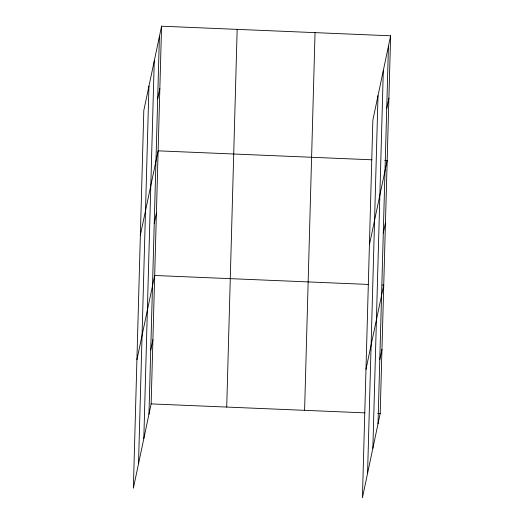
<?xml version="1.0" encoding="UTF-8"?>
<svg xmlns="http://www.w3.org/2000/svg" width="524" height="524" viewBox="0 0 524 524"><rect width="100%" height="100%" fill="white"/><g stroke="black" fill="none" stroke-linecap="round" stroke-linejoin="round"><path stroke-width="0.79" d="M138.513 463.792L148.954 86.093M143.812 438.647L154.252 60.948M148.954 414.242L159.401 36.542M161.575 26.2L143.812 110.505L133.371 488.198L151.135 403.899L161.575 26.2L390.629 35.802L380.188 413.495L362.425 497.8L372.865 120.101L390.629 35.802M226.722 407.063L237.162 29.37M304.601 410.331L315.042 32.632M367.566 473.395L378.007 95.695M372.865 448.249L383.306 70.55M378.007 423.837L388.448 46.145M157.678 98.859L159.853 88.517M140.367 235.145L158.13 150.84L371.902 159.8M154.233 223.499L156.407 213.157M136.921 359.785L154.685 275.48L368.457 284.44M150.729 350.032L152.91 339.69M386.725 108.461L388.906 98.119M369.42 244.741L387.184 160.442L384.773 160.337M383.28 233.101L385.461 222.759M365.975 369.381L383.738 285.082L382.127 285.01M379.782 359.628L381.963 349.285M151.135 403.899L364.907 412.86M377.778 413.397L380.188 413.495"/></g></svg>
